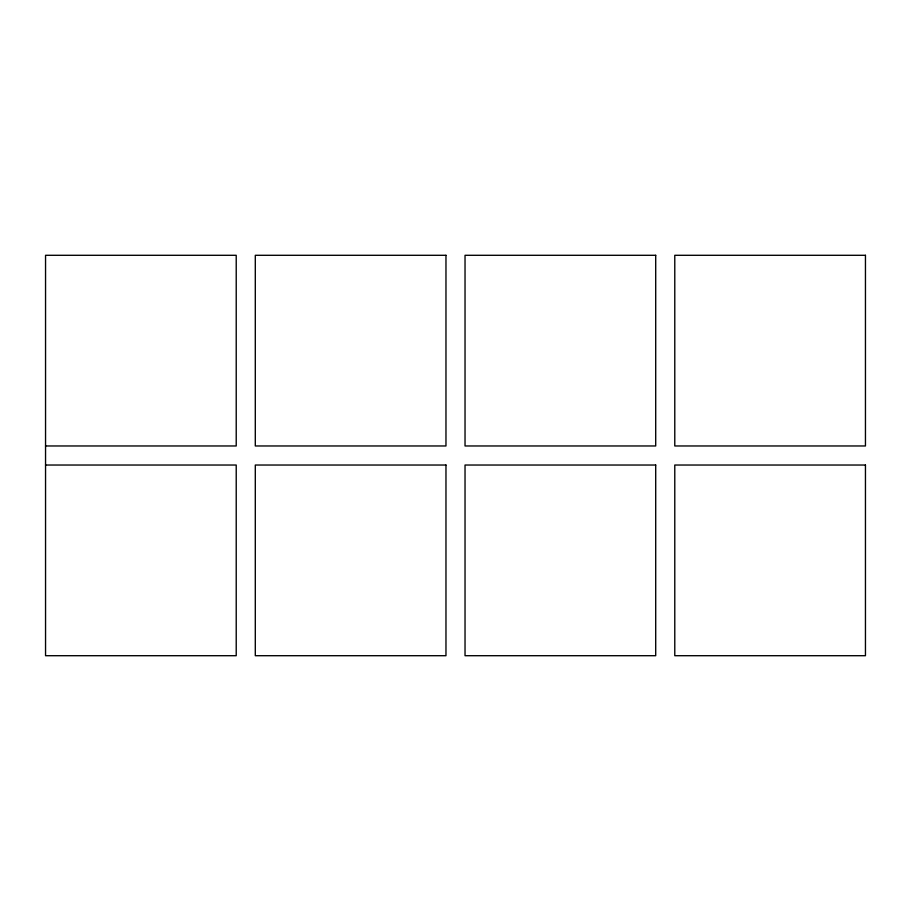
<?xml version="1.0" encoding="UTF-8"?>
<svg xmlns="http://www.w3.org/2000/svg" width="911" height="911" viewBox="0 0 911 911"><rect width="100%" height="100%" fill="white"/><g stroke="black" fill="none" stroke-linecap="round" stroke-linejoin="round"><path stroke-width="1.37" d="M45.55 445.969L236.222 445.969L236.222 255.296L45.55 255.296L45.55 655.704L236.222 655.704L236.222 465.031L45.55 465.031M445.969 255.296L255.296 255.296L255.296 445.969L445.969 445.969L445.969 255.296M655.704 255.296L465.031 255.296L465.031 445.969L655.704 445.969L655.704 255.296M865.45 255.296L674.778 255.296L674.778 445.969L865.45 445.969L865.45 255.296M445.969 465.031L255.296 465.031L255.296 655.704L445.969 655.704L445.969 465.031M655.704 465.031L465.031 465.031L465.031 655.704L655.704 655.704L655.704 465.031M865.45 465.031L674.778 465.031L674.778 655.704L865.45 655.704L865.45 465.031"/></g></svg>
